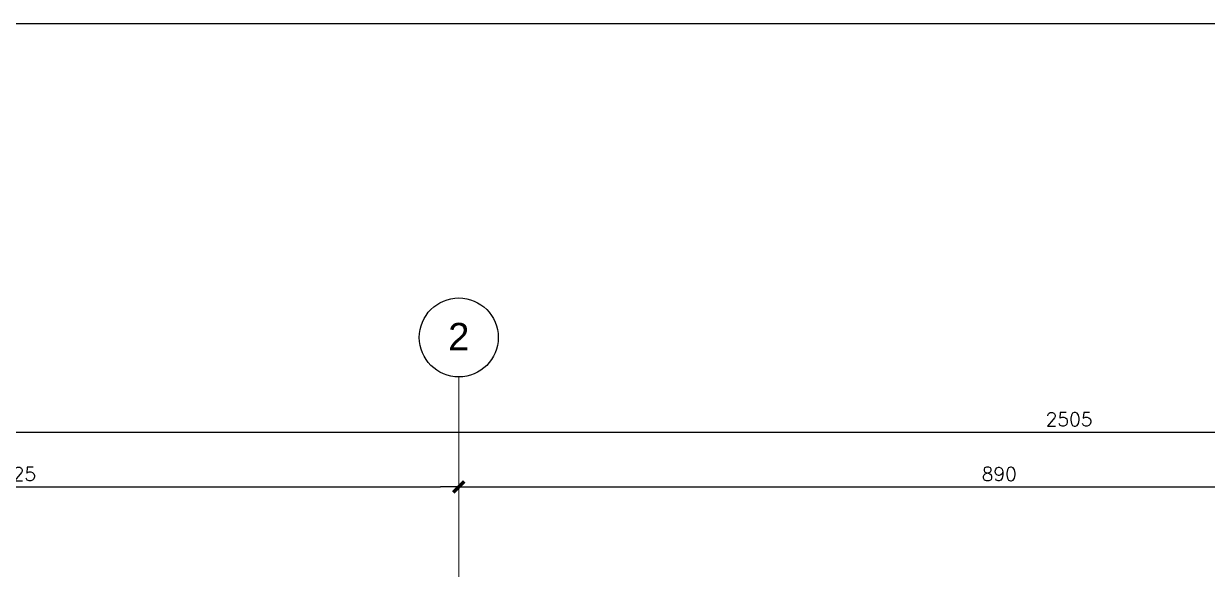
# Model space of a CAD drawing. Extents: x -9133 to 18268, y -11863 to 17290.
# Drawn here: x 1293 to 2267, y 3674 to 4123 of the extents above; entities that cross this region are included whole.
import ezdxf

# ---------------------------------------------------------------- set-up
doc = ezdxf.new("R2010")
doc.units = 0
doc.header["$LTSCALE"] = 30
doc.header["$MEASUREMENT"] = 0
doc.layers.get('0').update_dxf_attribs({"linetype": 'CONTINUOUS'})
doc.layers.add('EJEG$0$RLA-COTAS1', color=2, linetype='CONTINUOUS')
doc.layers.add('RLA-FORMATO', color=7, linetype='CONTINUOUS')
doc.layers.add('EJEG$0$RLA-EJE', color=3, linetype='CONTINUOUS', lineweight=25)
doc.layers.add('EJEG$0$RLA-EJES', color=1, linetype='CONTINUOUS', lineweight=9)
doc.styles.add('EJEG$0$Arial_1', font='arial.ttf', dxfattribs={"height": 22.5})
doc.styles.add('EJEG$0$RomanS', font='romans.shx', dxfattribs={"height": 11.25})
doc.dimstyles.new('EJEG$0$ING-50', dxfattribs={"dimscale": 50, "dimtxt": 0.27, "dimasz": 0.3, "dimexe": 0, "dimexo": 0, "dimgap": 0.1, "dimtad": 1, "dimdec": 1, "dimzin": 12, "dimdsep": 46, "dimtxsty": 'EJEG$0$RomanS', "dimblk": 'EJEG$0$TICK1', "dimblk1": 'EJEG$0$TICK1', "dimblk2": 'EJEG$0$TICK1', "dimcen": 0.09, "dimclrd": 2, "dimclre": 1, "dimclrt": 3, "dimadec": 0, "dimazin": 0, "dimtfac": 1, "dimtdec": 0, "dimtix": 1, "dimtmove": 2, "dimatfit": 3, "dimldrblk": 'EJEG$0$TICK1', "dimfxl": 0, "dimfxlon": 1, "dimtolj": 1, "dimtzin": 0, "dimarcsym": 0})

# ---------------------------------------------------------------- blocks, each defined once
blk = doc.blocks.new('EJEG$0$Grid - RLE-EJE-192293-EJE G')
at = {"layer": 'EJEG$0$RLA-EJE'}
blk.add_circle((410.2, 1495.5), 32.5, dxfattribs=at)
blk = doc.blocks.new('EJEG$0$TICK1')
at = {"color": 2}
for points in [[(0, 0), (-1, 0)], [(0, 0), (1, 0)]]:
    blk.add_lwpolyline(points, dxfattribs=at)
at = {"color": 2, "const_width": 0.2}
blk.add_lwpolyline([(-0.3, -0.3), (0.3, 0.3)], dxfattribs=at)
blk = doc.blocks.new('EJEG$0$DIMBLOCK1-EJE G')
at = {"layer": 'EJEG$0$RLA-COTAS1', "color": 2, "lineweight": -2, "transparency": 16777216}
blk.add_line((-1214.82, 1417.52), (1260.18, 1417.52), dxfattribs=at)
at = {"layer": 'EJEG$0$RLA-COTAS1', "color": 2, "lineweight": -2, "transparency": 16777216, "xscale": 15, "yscale": 15, "zscale": 15, "rotation": 180}
blk.add_blockref('EJEG$0$TICK1', (-1229.82, 1417.52), dxfattribs=at)
at = {"layer": 'EJEG$0$RLA-COTAS1', "color": 2, "lineweight": -2, "transparency": 16777216, "xscale": 15, "yscale": 15, "zscale": 15}
blk.add_blockref('EJEG$0$TICK1', (1275.18, 1417.52), dxfattribs=at)
at = {"layer": 'EJEG$0$RLA-COTAS1', "color": 3, "transparency": 16777216, "insert": (22.68, 1428.14), "char_height": 11.25, "attachment_point": 5, "style": 'EJEG$0$RomanS'}
blk.add_mtext('\\A1;2505', dxfattribs=at)
blk = doc.blocks.new('EJEG$0$DIMBLOCK3-EJE G')
at = {"layer": 'EJEG$0$RLA-COTAS1', "color": 2, "lineweight": -2, "transparency": 16777216}
blk.add_line((-1189.82, 1372.52), (-494.82, 1372.52), dxfattribs=at)
at = {"layer": 'EJEG$0$RLA-COTAS1', "color": 2, "lineweight": -2, "transparency": 16777216, "xscale": 15, "yscale": 15, "zscale": 15, "rotation": 180}
blk.add_blockref('EJEG$0$TICK1', (-1204.82, 1372.52), dxfattribs=at)
at = {"layer": 'EJEG$0$RLA-COTAS1', "color": 2, "lineweight": -2, "transparency": 16777216, "xscale": 15, "yscale": 15, "zscale": 15}
blk.add_blockref('EJEG$0$TICK1', (-479.82, 1372.52), dxfattribs=at)
at = {"layer": 'EJEG$0$RLA-COTAS1', "color": 3, "transparency": 16777216, "insert": (-842.32, 1383.14), "char_height": 11.25, "attachment_point": 5, "style": 'EJEG$0$RomanS'}
blk.add_mtext('\\A1;725', dxfattribs=at)
blk = doc.blocks.new('EJEG$0$DIMBLOCK4-EJE G')
at = {"layer": 'EJEG$0$RLA-COTAS1', "color": 2, "lineweight": -2, "transparency": 16777216}
blk.add_line((-464.82, 1372.52), (395.2, 1372.52), dxfattribs=at)
at = {"layer": 'EJEG$0$RLA-COTAS1', "color": 2, "lineweight": -2, "transparency": 16777216, "xscale": 15, "yscale": 15, "zscale": 15, "rotation": 180}
blk.add_blockref('EJEG$0$TICK1', (-479.82, 1372.52), dxfattribs=at)
at = {"layer": 'EJEG$0$RLA-COTAS1', "color": 2, "lineweight": -2, "transparency": 16777216, "xscale": 15, "yscale": 15, "zscale": 15}
blk.add_blockref('EJEG$0$TICK1', (410.2, 1372.52), dxfattribs=at)
at = {"layer": 'EJEG$0$RLA-COTAS1', "color": 3, "transparency": 16777216, "insert": (-34.81, 1383.14), "char_height": 11.25, "attachment_point": 5, "style": 'EJEG$0$RomanS'}
blk.add_mtext('\\A1;890', dxfattribs=at)
blk = doc.blocks.new('EJEG')
at = {"layer": 'EJEG$0$RLA-EJES'}
blk.add_line((-479.82, -657.75), (-479.82, 1463), dxfattribs=at)
at = {"layer": 'EJEG$0$RLA-EJE'}
blk.add_blockref('EJEG$0$Grid - RLE-EJE-192293-EJE G', (-890.02, 0), dxfattribs=at)
at = {"layer": 'EJEG$0$RLA-EJE', "color": 5, "insert": (-479.82, 1507.45), "char_height": 22.5, "width": 20.9352, "attachment_point": 2, "line_spacing_factor": 0.941778, "style": 'EJEG$0$Arial_1'}
blk.add_mtext('2', dxfattribs=at)
at = {"layer": 'EJEG$0$RLA-COTAS1'}
for base, p1, p2, picture, middle in [((1275.18, 1417.52), (-1229.82, 1422.52), (1275.18, 1422.52), 'EJEG$0$DIMBLOCK1-EJE G', (22.68, 1428.14)), ((-479.82, 1372.52), (-1204.82, 1377.52), (-479.82, 1377.52), 'EJEG$0$DIMBLOCK3-EJE G', (-842.32, 1383.14)), ((410.2, 1372.52), (-479.82, 1377.52), (410.2, 1377.52), 'EJEG$0$DIMBLOCK4-EJE G', (-34.81, 1383.14))]:
    dim = blk.add_linear_dim(base=base, p1=p1, p2=p2, dimstyle='EJEG$0$ING-50', override={"dimexe": 0, "dimexo": 0, "dimdec": 1, "dimfxl": 0, "dimfxlon": 1}, dxfattribs=at)
    dim.commit()
    dim.dimension.update_dxf_attribs({"geometry": picture, "text_midpoint": middle})

msp = doc.modelspace()

# ---------------------------------------------------------------- linework, layer by layer
at = {"layer": 'RLA-FORMATO', "color": 6, "linetype": 'Continuous'}
msp.add_line((5686.9, 4123.1), (-58.1, 4123.1), dxfattribs=at)

# ---------------------------------------------------------------- block references
msp.add_blockref('EJEG', (2130.72, 2369.47))

doc.saveas('drawing.dxf')
